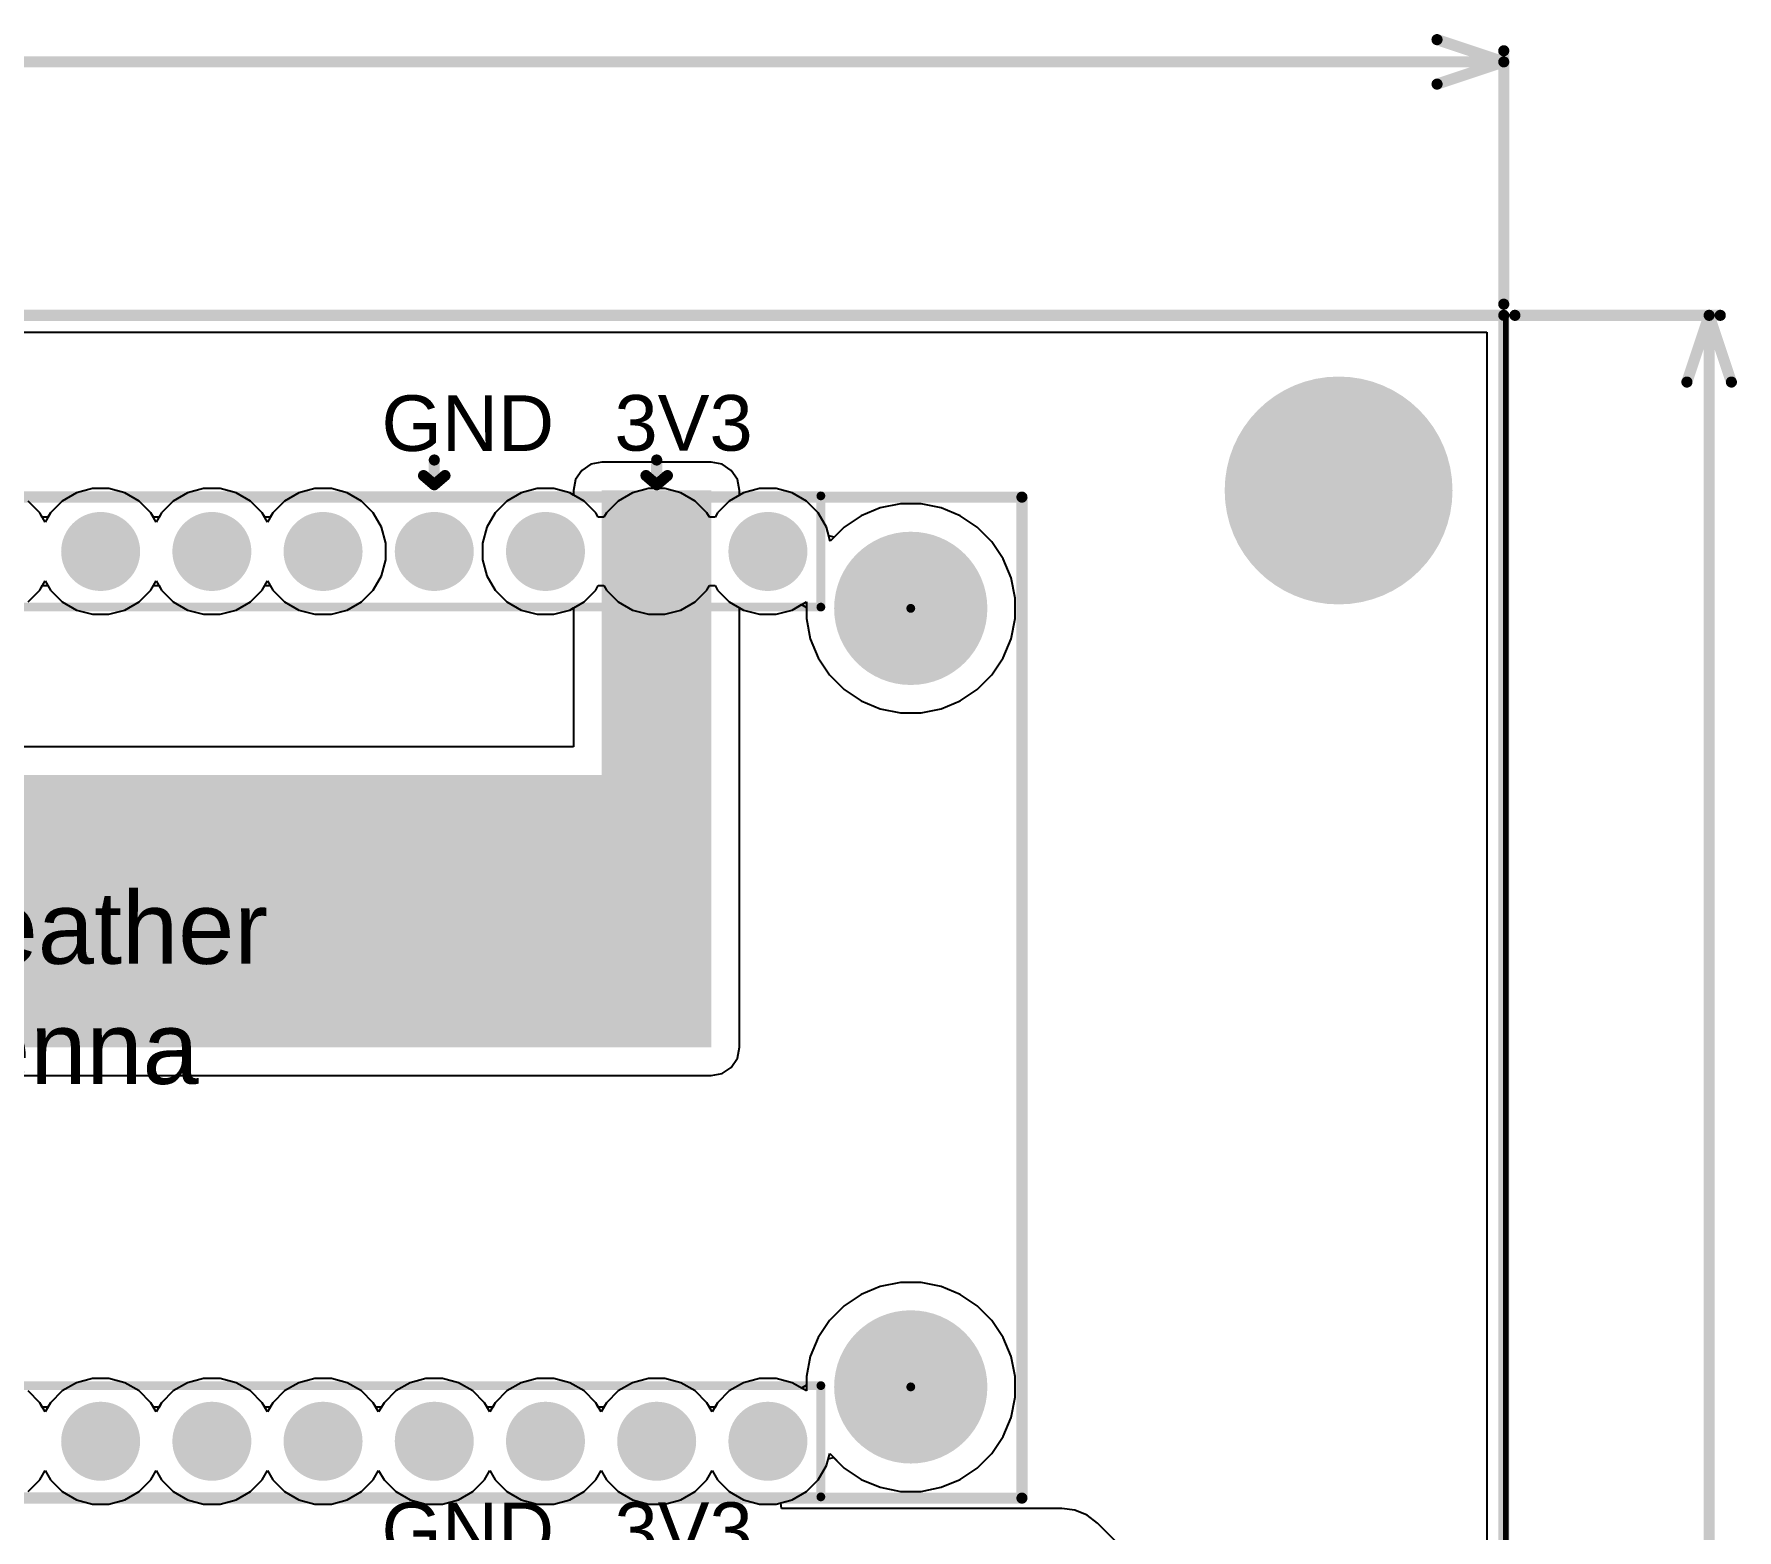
# Model space of a CAD drawing. Header units: millimetres. Extents: x 0 to 97, y 0 to 137.
# Drawn here: x 56.43 to 95.33, y 102.26 to 136.42 of the extents above; entities that cross this region are included whole.
import ezdxf

# ---------------------------------------------------------------- set-up
doc = ezdxf.new("R2010")
doc.units = ezdxf.units.MM
for name, color, linetype in [('BottomLayer', 5, 'Continuous'), ('BottomSolder', 6, 'Continuous'), ('Mechanical1', 6, 'Continuous'), ('Mechanical2', 216, 'Continuous'), ('MultiLayer', 9, 'Continuous'), ('PadHoleLayer', 156, 'Continuous'), ('TopLayer', 1, 'Continuous'), ('TopOverlay', 2, 'Continuous'), ('TopSolder', 216, 'Continuous')]:
    doc.layers.add(name, color=color, linetype=linetype)
doc.styles.add('Arial', font='', dxfattribs={"height": 0.2})
doc.styles.get('Arial').set_extended_font_data('Arial')

# ---------------------------------------------------------------- blocks, each defined once
blk = doc.blocks.new('HDR1X16_F______8')
at = {"layer": 'BottomLayer'}
h = blk.add_hatch(color=5, dxfattribs=at)
edge = h.paths.add_edge_path()
edge.add_arc((3.81, 0), 0.8, 0, 360)
h = blk.add_hatch(color=5, dxfattribs=at)
edge = h.paths.add_edge_path()
edge.add_arc((6.35, 0), 0.8, 0, 360)
h = blk.add_hatch(color=5, dxfattribs=at)
edge = h.paths.add_edge_path()
edge.add_arc((8.89, 0), 0.8, 0, 360)
h = blk.add_hatch(color=5, dxfattribs=at)
edge = h.paths.add_edge_path()
edge.add_arc((11.43, 0), 0.8, 0, 360)
h = blk.add_hatch(color=5, dxfattribs=at)
edge = h.paths.add_edge_path()
edge.add_arc((13.97, 0), 0.8, 0, 360)
h = blk.add_hatch(color=5, dxfattribs=at)
edge = h.paths.add_edge_path()
edge.add_arc((16.51, 0), 0.8, 0, 360)
h = blk.add_hatch(color=5, dxfattribs=at)
edge = h.paths.add_edge_path()
edge.add_arc((19.05, 0), 0.8, 0, 360)
at = {"layer": 'BottomSolder'}
h = blk.add_hatch(color=6, dxfattribs=at)
edge = h.paths.add_edge_path()
edge.add_arc((3.81, 0), 0.902, 0, 360)
h = blk.add_hatch(color=6, dxfattribs=at)
edge = h.paths.add_edge_path()
edge.add_arc((6.35, 0), 0.902, 0, 360)
h = blk.add_hatch(color=6, dxfattribs=at)
edge = h.paths.add_edge_path()
edge.add_arc((8.89, 0), 0.902, 0, 360)
h = blk.add_hatch(color=6, dxfattribs=at)
edge = h.paths.add_edge_path()
edge.add_arc((11.43, 0), 0.902, 0, 360)
h = blk.add_hatch(color=6, dxfattribs=at)
edge = h.paths.add_edge_path()
edge.add_arc((13.97, 0), 0.902, 0, 360)
h = blk.add_hatch(color=6, dxfattribs=at)
edge = h.paths.add_edge_path()
edge.add_arc((16.51, 0), 0.902, 0, 360)
h = blk.add_hatch(color=6, dxfattribs=at)
edge = h.paths.add_edge_path()
edge.add_arc((19.05, 0), 0.902, 0, 360)
at = {"layer": 'MultiLayer'}
h = blk.add_hatch(color=9, dxfattribs=at)
edge = h.paths.add_edge_path()
edge.add_arc((3.81, 0), 0.8, 0, 360)
h = blk.add_hatch(color=9, dxfattribs=at)
edge = h.paths.add_edge_path()
edge.add_arc((6.35, 0), 0.8, 0, 360)
h = blk.add_hatch(color=9, dxfattribs=at)
edge = h.paths.add_edge_path()
edge.add_arc((8.89, 0), 0.8, 0, 360)
h = blk.add_hatch(color=9, dxfattribs=at)
edge = h.paths.add_edge_path()
edge.add_arc((11.43, 0), 0.8, 0, 360)
h = blk.add_hatch(color=9, dxfattribs=at)
edge = h.paths.add_edge_path()
edge.add_arc((13.97, 0), 0.8, 0, 360)
h = blk.add_hatch(color=9, dxfattribs=at)
edge = h.paths.add_edge_path()
edge.add_arc((16.51, 0), 0.8, 0, 360)
h = blk.add_hatch(color=9, dxfattribs=at)
edge = h.paths.add_edge_path()
edge.add_arc((19.05, 0), 0.8, 0, 360)
at = {"layer": 'PadHoleLayer'}
h = blk.add_hatch(color=156, dxfattribs=at)
edge = h.paths.add_edge_path()
edge.add_arc((3.81, 0), 0.475, 0, 360)
h = blk.add_hatch(color=156, dxfattribs=at)
edge = h.paths.add_edge_path()
edge.add_arc((6.35, 0), 0.475, 0, 360)
h = blk.add_hatch(color=156, dxfattribs=at)
edge = h.paths.add_edge_path()
edge.add_arc((8.89, 0), 0.475, 0, 360)
h = blk.add_hatch(color=156, dxfattribs=at)
edge = h.paths.add_edge_path()
edge.add_arc((11.43, 0), 0.475, 0, 360)
h = blk.add_hatch(color=156, dxfattribs=at)
edge = h.paths.add_edge_path()
edge.add_arc((13.97, 0), 0.475, 0, 360)
h = blk.add_hatch(color=156, dxfattribs=at)
edge = h.paths.add_edge_path()
edge.add_arc((16.51, 0), 0.475, 0, 360)
h = blk.add_hatch(color=156, dxfattribs=at)
edge = h.paths.add_edge_path()
edge.add_arc((19.05, 0), 0.475, 0, 360)
at = {"layer": 'TopLayer'}
h = blk.add_hatch(color=1, dxfattribs=at)
edge = h.paths.add_edge_path()
edge.add_arc((3.81, 0), 0.8, 0, 360)
h = blk.add_hatch(color=1, dxfattribs=at)
edge = h.paths.add_edge_path()
edge.add_arc((6.35, 0), 0.8, 0, 360)
h = blk.add_hatch(color=1, dxfattribs=at)
edge = h.paths.add_edge_path()
edge.add_arc((8.89, 0), 0.8, 0, 360)
h = blk.add_hatch(color=1, dxfattribs=at)
edge = h.paths.add_edge_path()
edge.add_arc((11.43, 0), 0.8, 0, 360)
h = blk.add_hatch(color=1, dxfattribs=at)
edge = h.paths.add_edge_path()
edge.add_arc((13.97, 0), 0.8, 0, 360)
h = blk.add_hatch(color=1, dxfattribs=at)
edge = h.paths.add_edge_path()
edge.add_arc((16.51, 0), 0.8, 0, 360)
h = blk.add_hatch(color=1, dxfattribs=at)
edge = h.paths.add_edge_path()
edge.add_arc((19.05, 0), 0.8, 0, 360)
at = {"layer": 'TopSolder'}
h = blk.add_hatch(color=216, dxfattribs=at)
edge = h.paths.add_edge_path()
edge.add_arc((3.81, 0), 0.902, 0, 360)
h = blk.add_hatch(color=216, dxfattribs=at)
edge = h.paths.add_edge_path()
edge.add_arc((6.35, 0), 0.902, 0, 360)
h = blk.add_hatch(color=216, dxfattribs=at)
edge = h.paths.add_edge_path()
edge.add_arc((8.89, 0), 0.902, 0, 360)
h = blk.add_hatch(color=216, dxfattribs=at)
edge = h.paths.add_edge_path()
edge.add_arc((11.43, 0), 0.902, 0, 360)
h = blk.add_hatch(color=216, dxfattribs=at)
edge = h.paths.add_edge_path()
edge.add_arc((13.97, 0), 0.902, 0, 360)
h = blk.add_hatch(color=216, dxfattribs=at)
edge = h.paths.add_edge_path()
edge.add_arc((16.51, 0), 0.902, 0, 360)
h = blk.add_hatch(color=216, dxfattribs=at)
edge = h.paths.add_edge_path()
edge.add_arc((19.05, 0), 0.902, 0, 360)
at = {"layer": 'TopOverlay', "const_width": 0.2}
for points in [[(-20.726, 1.27), (20.26, 1.27)], [(20.26, -1.27), (20.26, 1.27)], [(-20.726, -1.27), (20.26, -1.27)]]:
    blk.add_lwpolyline(points, dxfattribs=at)
at = {"layer": 'TopOverlay', "const_width": 0.1}
for points in [[(20.21, 1.27, 1), (20.31, 1.27, 1)], [(20.21, 1.27, 1), (20.31, 1.27, 1)], [(20.21, -1.27, 1), (20.31, -1.27, 1)], [(20.21, -1.27, 1), (20.31, -1.27, 1)]]:
    blk.add_lwpolyline(points, format="xyb", close=True, dxfattribs=at)
blk = doc.blocks.new('HDR1X16_F______9')
at = {"layer": 'BottomLayer'}
h = blk.add_hatch(color=5, dxfattribs=at)
edge = h.paths.add_edge_path()
edge.add_arc((3.81, 0), 0.8, 0, 360)
h = blk.add_hatch(color=5, dxfattribs=at)
edge = h.paths.add_edge_path()
edge.add_arc((6.35, 0), 0.8, 0, 360)
h = blk.add_hatch(color=5, dxfattribs=at)
edge = h.paths.add_edge_path()
edge.add_arc((8.89, 0), 0.8, 0, 360)
h = blk.add_hatch(color=5, dxfattribs=at)
edge = h.paths.add_edge_path()
edge.add_arc((11.43, 0), 0.8, 0, 360)
h = blk.add_hatch(color=5, dxfattribs=at)
edge = h.paths.add_edge_path()
edge.add_arc((13.97, 0), 0.8, 0, 360)
h = blk.add_hatch(color=5, dxfattribs=at)
edge = h.paths.add_edge_path()
edge.add_arc((16.51, 0), 0.8, 0, 360)
h = blk.add_hatch(color=5, dxfattribs=at)
edge = h.paths.add_edge_path()
edge.add_arc((19.05, 0), 0.8, 0, 360)
at = {"layer": 'BottomSolder'}
h = blk.add_hatch(color=6, dxfattribs=at)
edge = h.paths.add_edge_path()
edge.add_arc((3.81, 0), 0.902, 0, 360)
h = blk.add_hatch(color=6, dxfattribs=at)
edge = h.paths.add_edge_path()
edge.add_arc((6.35, 0), 0.902, 0, 360)
h = blk.add_hatch(color=6, dxfattribs=at)
edge = h.paths.add_edge_path()
edge.add_arc((8.89, 0), 0.902, 0, 360)
h = blk.add_hatch(color=6, dxfattribs=at)
edge = h.paths.add_edge_path()
edge.add_arc((11.43, 0), 0.902, 0, 360)
h = blk.add_hatch(color=6, dxfattribs=at)
edge = h.paths.add_edge_path()
edge.add_arc((13.97, 0), 0.902, 0, 360)
h = blk.add_hatch(color=6, dxfattribs=at)
edge = h.paths.add_edge_path()
edge.add_arc((16.51, 0), 0.902, 0, 360)
h = blk.add_hatch(color=6, dxfattribs=at)
edge = h.paths.add_edge_path()
edge.add_arc((19.05, 0), 0.902, 0, 360)
at = {"layer": 'MultiLayer'}
h = blk.add_hatch(color=9, dxfattribs=at)
edge = h.paths.add_edge_path()
edge.add_arc((3.81, 0), 0.8, 0, 360)
h = blk.add_hatch(color=9, dxfattribs=at)
edge = h.paths.add_edge_path()
edge.add_arc((6.35, 0), 0.8, 0, 360)
h = blk.add_hatch(color=9, dxfattribs=at)
edge = h.paths.add_edge_path()
edge.add_arc((8.89, 0), 0.8, 0, 360)
h = blk.add_hatch(color=9, dxfattribs=at)
edge = h.paths.add_edge_path()
edge.add_arc((11.43, 0), 0.8, 0, 360)
h = blk.add_hatch(color=9, dxfattribs=at)
edge = h.paths.add_edge_path()
edge.add_arc((13.97, 0), 0.8, 0, 360)
h = blk.add_hatch(color=9, dxfattribs=at)
edge = h.paths.add_edge_path()
edge.add_arc((16.51, 0), 0.8, 0, 360)
h = blk.add_hatch(color=9, dxfattribs=at)
edge = h.paths.add_edge_path()
edge.add_arc((19.05, 0), 0.8, 0, 360)
at = {"layer": 'PadHoleLayer'}
h = blk.add_hatch(color=156, dxfattribs=at)
edge = h.paths.add_edge_path()
edge.add_arc((3.81, 0), 0.475, 0, 360)
h = blk.add_hatch(color=156, dxfattribs=at)
edge = h.paths.add_edge_path()
edge.add_arc((6.35, 0), 0.475, 0, 360)
h = blk.add_hatch(color=156, dxfattribs=at)
edge = h.paths.add_edge_path()
edge.add_arc((8.89, 0), 0.475, 0, 360)
h = blk.add_hatch(color=156, dxfattribs=at)
edge = h.paths.add_edge_path()
edge.add_arc((11.43, 0), 0.475, 0, 360)
h = blk.add_hatch(color=156, dxfattribs=at)
edge = h.paths.add_edge_path()
edge.add_arc((13.97, 0), 0.475, 0, 360)
h = blk.add_hatch(color=156, dxfattribs=at)
edge = h.paths.add_edge_path()
edge.add_arc((16.51, 0), 0.475, 0, 360)
h = blk.add_hatch(color=156, dxfattribs=at)
edge = h.paths.add_edge_path()
edge.add_arc((19.05, 0), 0.475, 0, 360)
at = {"layer": 'TopLayer'}
h = blk.add_hatch(color=1, dxfattribs=at)
edge = h.paths.add_edge_path()
edge.add_arc((3.81, 0), 0.8, 0, 360)
h = blk.add_hatch(color=1, dxfattribs=at)
edge = h.paths.add_edge_path()
edge.add_arc((6.35, 0), 0.8, 0, 360)
h = blk.add_hatch(color=1, dxfattribs=at)
edge = h.paths.add_edge_path()
edge.add_arc((8.89, 0), 0.8, 0, 360)
h = blk.add_hatch(color=1, dxfattribs=at)
edge = h.paths.add_edge_path()
edge.add_arc((11.43, 0), 0.8, 0, 360)
h = blk.add_hatch(color=1, dxfattribs=at)
edge = h.paths.add_edge_path()
edge.add_arc((13.97, 0), 0.8, 0, 360)
h = blk.add_hatch(color=1, dxfattribs=at)
edge = h.paths.add_edge_path()
edge.add_arc((16.51, 0), 0.8, 0, 360)
h = blk.add_hatch(color=1, dxfattribs=at)
edge = h.paths.add_edge_path()
edge.add_arc((19.05, 0), 0.8, 0, 360)
at = {"layer": 'TopSolder'}
h = blk.add_hatch(color=216, dxfattribs=at)
edge = h.paths.add_edge_path()
edge.add_arc((3.81, 0), 0.902, 0, 360)
h = blk.add_hatch(color=216, dxfattribs=at)
edge = h.paths.add_edge_path()
edge.add_arc((6.35, 0), 0.902, 0, 360)
h = blk.add_hatch(color=216, dxfattribs=at)
edge = h.paths.add_edge_path()
edge.add_arc((8.89, 0), 0.902, 0, 360)
h = blk.add_hatch(color=216, dxfattribs=at)
edge = h.paths.add_edge_path()
edge.add_arc((11.43, 0), 0.902, 0, 360)
h = blk.add_hatch(color=216, dxfattribs=at)
edge = h.paths.add_edge_path()
edge.add_arc((13.97, 0), 0.902, 0, 360)
h = blk.add_hatch(color=216, dxfattribs=at)
edge = h.paths.add_edge_path()
edge.add_arc((16.51, 0), 0.902, 0, 360)
h = blk.add_hatch(color=216, dxfattribs=at)
edge = h.paths.add_edge_path()
edge.add_arc((19.05, 0), 0.902, 0, 360)
at = {"layer": 'TopOverlay', "const_width": 0.2}
for points in [[(-20.726, 1.27), (20.26, 1.27)], [(20.26, -1.27), (20.26, 1.27)], [(-20.726, -1.27), (20.26, -1.27)]]:
    blk.add_lwpolyline(points, dxfattribs=at)
at = {"layer": 'TopOverlay', "const_width": 0.1}
for points in [[(20.21, 1.27, 1), (20.31, 1.27, 1)], [(20.21, 1.27, 1), (20.31, 1.27, 1)], [(20.21, -1.27, 1), (20.31, -1.27, 1)], [(20.21, -1.27, 1), (20.31, -1.27, 1)]]:
    blk.add_lwpolyline(points, format="xyb", close=True, dxfattribs=at)

msp = doc.modelspace()

# ---------------------------------------------------------------- hatches: boundary and pattern name
at = {"layer": 'BottomLayer'}
h = msp.add_hatch(color=5, dxfattribs=at)
edge = h.paths.add_edge_path()
edge.add_arc((86.228, 126), 2.5, 0, 360)
at = {"layer": 'BottomSolder'}
h = msp.add_hatch(color=6, dxfattribs=at)
edge = h.paths.add_edge_path()
edge.add_arc((86.228, 126), 2.602, 0, 360)
h = msp.add_hatch(color=6, dxfattribs=at)
edge = h.paths.add_edge_path()
edge.add_arc((76.456, 123.308), 0.102, 0, 360)
h = msp.add_hatch(color=6, dxfattribs=at)
edge = h.paths.add_edge_path()
edge.add_arc((76.456, 105.528), 0.102, 0, 360)
at = {"layer": 'MultiLayer'}
h = msp.add_hatch(color=9, dxfattribs=at)
edge = h.paths.add_edge_path()
edge.add_arc((86.228, 126), 2.5, 0, 360)
at = {"layer": 'PadHoleLayer'}
h = msp.add_hatch(color=156, dxfattribs=at)
edge = h.paths.add_edge_path()
edge.add_arc((86.228, 126), 1.5, 0, 360)
h = msp.add_hatch(color=156, dxfattribs=at)
edge = h.paths.add_edge_path()
edge.add_arc((76.456, 123.308), 1.75, 0, 360)
h = msp.add_hatch(color=156, dxfattribs=at)
edge = h.paths.add_edge_path()
edge.add_arc((76.456, 105.528), 1.75, 0, 360)
at = {"layer": 'TopLayer'}
h = msp.add_hatch(color=1, dxfattribs=at)
edge = h.paths.add_edge_path()
edge.add_arc((86.228, 126), 2.5, 0, 360)
for points in [[(69.398, 113.5), (71.898, 113.5), (71.898, 126), (69.398, 126)], [(23.698, 113.5), (71.898, 113.5), (71.898, 119.5), (23.698, 119.5)], [(19, 113.284), (71.898, 113.284), (71.898, 115.5), (19, 115.5)]]:
    msp.add_hatch(color=1, dxfattribs=at).paths.add_polyline_path(points)
at = {"layer": 'TopSolder'}
h = msp.add_hatch(color=216, dxfattribs=at)
edge = h.paths.add_edge_path()
edge.add_arc((86.228, 126), 2.602, 0, 360)
h = msp.add_hatch(color=216, dxfattribs=at)
edge = h.paths.add_edge_path()
edge.add_arc((76.456, 123.308), 0.102, 0, 360)
h = msp.add_hatch(color=216, dxfattribs=at)
edge = h.paths.add_edge_path()
edge.add_arc((76.456, 105.528), 0.102, 0, 360)

# ---------------------------------------------------------------- linework, layer by layer
at = {"layer": 'BottomLayer'}
for p, q in [((0.388, 129.612), (89.612, 129.612)), ((89.612, 129.612), (89.612, 0.388)), ((57.764, 126.042), (57.399, 125.944)), ((58.142, 126.042), (57.764, 126.042)), ((58.507, 125.944), (58.142, 126.042)), ((60.304, 126.042), (59.939, 125.944)), ((60.682, 126.042), (60.304, 126.042)), ((61.047, 125.944), (60.682, 126.042)), ((62.844, 126.042), (62.479, 125.944)), ((63.222, 126.042), (62.844, 126.042)), ((63.587, 125.944), (63.222, 126.042)), ((67.924, 126.042), (67.559, 125.944)), ((68.302, 126.042), (67.924, 126.042)), ((68.667, 125.944), (68.302, 126.042)), ((70.464, 126.042), (70.099, 125.944)), ((70.842, 126.042), (70.464, 126.042)), ((71.207, 125.944), (70.842, 126.042)), ((73.004, 126.042), (72.639, 125.944)), ((73.382, 126.042), (73.004, 126.042)), ((73.747, 125.944), (73.382, 126.042)), ((56.561, 125.488), (56.294, 125.755)), ((57.072, 125.755), (56.805, 125.488)), ((57.399, 125.944), (57.072, 125.755)), ((58.834, 125.755), (58.507, 125.944)), ((59.101, 125.488), (58.834, 125.755)), ((59.612, 125.755), (59.345, 125.488)), ((59.939, 125.944), (59.612, 125.755)), ((61.374, 125.755), (61.047, 125.944)), ((61.641, 125.488), (61.374, 125.755)), ((62.152, 125.755), (61.885, 125.488)), ((62.479, 125.944), (62.152, 125.755)), ((63.914, 125.755), (63.587, 125.944)), ((64.181, 125.488), (63.914, 125.755)), ((67.232, 125.755), (66.965, 125.488)), ((67.559, 125.944), (67.232, 125.755)), ((68.994, 125.755), (68.667, 125.944)), ((69.261, 125.488), (68.994, 125.755)), ((69.772, 125.755), (69.505, 125.488)), ((70.099, 125.944), (69.772, 125.755)), ((71.534, 125.755), (71.207, 125.944)), ((71.801, 125.488), (71.534, 125.755)), ((72.312, 125.755), (72.045, 125.488)), ((72.639, 125.944), (72.312, 125.755)), ((74.074, 125.755), (73.747, 125.944)), ((74.341, 125.488), (74.074, 125.755)), ((76.221, 125.693), (75.76, 125.601)), ((76.691, 125.693), (76.221, 125.693)), ((77.151, 125.601), (76.691, 125.693)), ((56.62, 125.387), (56.561, 125.488)), ((56.747, 125.387), (56.62, 125.387)), ((56.805, 125.488), (56.747, 125.387)), ((59.16, 125.387), (59.101, 125.488)), ((59.287, 125.387), (59.16, 125.387)), ((59.345, 125.488), (59.287, 125.387)), ((61.7, 125.387), (61.641, 125.488)), ((61.827, 125.387), (61.7, 125.387)), ((61.885, 125.488), (61.827, 125.387)), ((64.37, 125.161), (64.181, 125.488)), ((66.965, 125.488), (66.776, 125.161)), ((69.32, 125.387), (69.261, 125.488)), ((69.447, 125.387), (69.32, 125.387)), ((69.505, 125.488), (69.447, 125.387)), ((71.86, 125.387), (71.801, 125.488)), ((71.987, 125.387), (71.86, 125.387)), ((72.045, 125.488), (71.987, 125.387)), ((74.53, 125.161), (74.341, 125.488)), ((75.326, 125.422), (74.935, 125.161)), ((75.76, 125.601), (75.326, 125.422)), ((77.585, 125.422), (77.151, 125.601)), ((77.976, 125.161), (77.585, 125.422)), ((64.468, 124.796), (64.37, 125.161)), ((66.776, 125.161), (66.678, 124.796)), ((74.583, 124.964), (74.53, 125.161)), ((74.706, 124.931), (74.583, 124.964)), ((74.935, 125.161), (74.706, 124.931)), ((78.308, 124.828), (77.976, 125.161)), ((64.468, 124.418), (64.468, 124.796)), ((66.678, 124.796), (66.678, 124.418)), ((78.569, 124.438), (78.308, 124.828)), ((64.37, 124.053), (64.468, 124.418)), ((66.678, 124.418), (66.776, 124.053)), ((78.749, 124.004), (78.569, 124.438)), ((56.294, 123.459), (56.561, 123.726)), ((56.561, 123.726), (56.62, 123.827)), ((56.62, 123.827), (56.747, 123.827)), ((56.747, 123.827), (56.805, 123.726)), ((56.805, 123.726), (57.072, 123.459)), ((58.834, 123.459), (59.101, 123.726)), ((59.101, 123.726), (59.16, 123.827)), ((59.16, 123.827), (59.287, 123.827)), ((59.287, 123.827), (59.345, 123.726)), ((59.345, 123.726), (59.612, 123.459)), ((61.374, 123.459), (61.641, 123.726)), ((61.641, 123.726), (61.7, 123.827)), ((61.7, 123.827), (61.827, 123.827)), ((61.827, 123.827), (61.885, 123.726)), ((61.885, 123.726), (62.152, 123.459)), ((63.914, 123.459), (64.181, 123.726)), ((64.181, 123.726), (64.37, 124.053)), ((66.776, 124.053), (66.965, 123.726)), ((66.965, 123.726), (67.232, 123.459)), ((68.994, 123.459), (69.261, 123.726)), ((69.261, 123.726), (69.32, 123.827)), ((69.32, 123.827), (69.447, 123.827)), ((69.447, 123.827), (69.505, 123.726)), ((69.505, 123.726), (69.772, 123.459)), ((71.534, 123.459), (71.801, 123.726)), ((71.801, 123.726), (71.86, 123.827)), ((71.86, 123.827), (71.987, 123.827)), ((71.987, 123.827), (72.045, 123.726)), ((72.045, 123.726), (72.312, 123.459)), ((78.841, 123.543), (78.749, 124.004)), ((57.072, 123.459), (57.399, 123.27)), ((58.507, 123.27), (58.834, 123.459)), ((59.612, 123.459), (59.939, 123.27)), ((61.047, 123.27), (61.374, 123.459)), ((62.152, 123.459), (62.479, 123.27)), ((63.587, 123.27), (63.914, 123.459)), ((67.232, 123.459), (67.559, 123.27)), ((68.667, 123.27), (68.994, 123.459)), ((69.772, 123.459), (70.099, 123.27)), ((71.207, 123.27), (71.534, 123.459)), ((72.312, 123.459), (72.639, 123.27)), ((73.747, 123.27), (73.961, 123.393)), ((73.961, 123.393), (74.071, 123.33)), ((74.071, 123.33), (74.071, 123.073)), ((78.841, 123.073), (78.841, 123.543)), ((57.399, 123.27), (57.764, 123.172)), ((57.764, 123.172), (58.142, 123.172)), ((58.142, 123.172), (58.507, 123.27)), ((59.939, 123.27), (60.304, 123.172)), ((60.304, 123.172), (60.682, 123.172)), ((60.682, 123.172), (61.047, 123.27)), ((62.479, 123.27), (62.844, 123.172)), ((62.844, 123.172), (63.222, 123.172)), ((63.222, 123.172), (63.587, 123.27)), ((67.559, 123.27), (67.924, 123.172)), ((67.924, 123.172), (68.302, 123.172)), ((68.302, 123.172), (68.667, 123.27)), ((70.099, 123.27), (70.464, 123.172)), ((70.464, 123.172), (70.842, 123.172)), ((70.842, 123.172), (71.207, 123.27)), ((72.639, 123.27), (73.004, 123.172)), ((73.004, 123.172), (73.382, 123.172)), ((73.382, 123.172), (73.747, 123.27)), ((74.071, 123.073), (74.162, 122.612)), ((78.749, 122.612), (78.841, 123.073)), ((74.162, 122.612), (74.342, 122.178)), ((78.569, 122.178), (78.749, 122.612)), ((74.342, 122.178), (74.603, 121.788)), ((78.308, 121.788), (78.569, 122.178)), ((74.603, 121.788), (74.935, 121.455)), ((77.976, 121.455), (78.308, 121.788)), ((74.935, 121.455), (75.326, 121.194)), ((77.585, 121.194), (77.976, 121.455)), ((75.326, 121.194), (75.76, 121.015)), ((75.76, 121.015), (76.221, 120.923)), ((76.691, 120.923), (77.151, 121.015)), ((77.151, 121.015), (77.585, 121.194)), ((76.221, 120.923), (76.691, 120.923)), ((75.76, 107.821), (75.326, 107.642)), ((76.221, 107.913), (75.76, 107.821)), ((76.691, 107.913), (76.221, 107.913)), ((77.151, 107.821), (76.691, 107.913)), ((77.585, 107.642), (77.151, 107.821)), ((74.935, 107.381), (74.603, 107.048)), ((75.326, 107.642), (74.935, 107.381)), ((77.976, 107.381), (77.585, 107.642)), ((78.308, 107.048), (77.976, 107.381)), ((74.603, 107.048), (74.342, 106.658)), ((78.569, 106.658), (78.308, 107.048)), ((74.342, 106.658), (74.162, 106.224)), ((78.749, 106.224), (78.569, 106.658)), ((74.162, 106.224), (74.071, 105.763)), ((78.841, 105.763), (78.749, 106.224)), ((56.561, 105.168), (56.294, 105.435)), ((57.072, 105.435), (56.805, 105.168)), ((57.399, 105.624), (57.072, 105.435)), ((57.764, 105.722), (57.399, 105.624)), ((58.142, 105.722), (57.764, 105.722)), ((58.507, 105.624), (58.142, 105.722)), ((58.834, 105.435), (58.507, 105.624)), ((59.101, 105.168), (58.834, 105.435)), ((59.612, 105.435), (59.345, 105.168)), ((59.939, 105.624), (59.612, 105.435)), ((60.304, 105.722), (59.939, 105.624)), ((60.682, 105.722), (60.304, 105.722)), ((61.047, 105.624), (60.682, 105.722)), ((61.374, 105.435), (61.047, 105.624)), ((61.641, 105.168), (61.374, 105.435)), ((62.152, 105.435), (61.885, 105.168)), ((62.479, 105.624), (62.152, 105.435)), ((62.844, 105.722), (62.479, 105.624)), ((63.222, 105.722), (62.844, 105.722)), ((63.587, 105.624), (63.222, 105.722)), ((63.914, 105.435), (63.587, 105.624)), ((64.181, 105.168), (63.914, 105.435)), ((64.692, 105.435), (64.425, 105.168)), ((65.019, 105.624), (64.692, 105.435)), ((65.384, 105.722), (65.019, 105.624)), ((65.762, 105.722), (65.384, 105.722)), ((66.127, 105.624), (65.762, 105.722)), ((66.454, 105.435), (66.127, 105.624)), ((66.721, 105.168), (66.454, 105.435)), ((67.232, 105.435), (66.965, 105.168)), ((67.559, 105.624), (67.232, 105.435)), ((67.924, 105.722), (67.559, 105.624)), ((68.302, 105.722), (67.924, 105.722)), ((68.667, 105.624), (68.302, 105.722)), ((68.994, 105.435), (68.667, 105.624)), ((69.261, 105.168), (68.994, 105.435)), ((69.772, 105.435), (69.505, 105.168)), ((70.099, 105.624), (69.772, 105.435)), ((70.464, 105.722), (70.099, 105.624)), ((70.842, 105.722), (70.464, 105.722)), ((71.207, 105.624), (70.842, 105.722)), ((71.534, 105.435), (71.207, 105.624)), ((71.801, 105.168), (71.534, 105.435)), ((72.312, 105.435), (72.045, 105.168)), ((72.639, 105.624), (72.312, 105.435)), ((73.004, 105.722), (72.639, 105.624)), ((73.382, 105.722), (73.004, 105.722)), ((73.747, 105.624), (73.382, 105.722)), ((73.961, 105.501), (73.747, 105.624)), ((74.071, 105.564), (73.961, 105.501)), ((74.071, 105.763), (74.071, 105.564)), ((78.841, 105.293), (78.841, 105.763)), ((56.62, 105.067), (56.561, 105.168)), ((56.747, 105.067), (56.62, 105.067)), ((56.805, 105.168), (56.747, 105.067)), ((59.16, 105.067), (59.101, 105.168)), ((59.287, 105.067), (59.16, 105.067)), ((59.345, 105.168), (59.287, 105.067)), ((61.7, 105.067), (61.641, 105.168)), ((61.827, 105.067), (61.7, 105.067)), ((61.885, 105.168), (61.827, 105.067)), ((64.24, 105.067), (64.181, 105.168)), ((64.367, 105.067), (64.24, 105.067)), ((64.425, 105.168), (64.367, 105.067)), ((66.78, 105.067), (66.721, 105.168)), ((66.907, 105.067), (66.78, 105.067)), ((66.965, 105.168), (66.907, 105.067)), ((69.32, 105.067), (69.261, 105.168)), ((69.447, 105.067), (69.32, 105.067)), ((69.505, 105.168), (69.447, 105.067)), ((71.86, 105.067), (71.801, 105.168)), ((71.987, 105.067), (71.86, 105.067)), ((72.045, 105.168), (71.987, 105.067)), ((78.749, 104.832), (78.841, 105.293)), ((78.569, 104.398), (78.749, 104.832)), ((78.308, 104.008), (78.569, 104.398)), ((74.53, 103.733), (74.571, 103.884)), ((74.571, 103.884), (74.693, 103.917)), ((74.693, 103.917), (74.935, 103.675)), ((77.976, 103.675), (78.308, 104.008)), ((74.341, 103.406), (74.53, 103.733)), ((74.935, 103.675), (75.326, 103.414)), ((77.585, 103.414), (77.976, 103.675)), ((73.747, 102.95), (74.074, 103.139)), ((74.074, 103.139), (74.341, 103.406)), ((75.326, 103.414), (75.76, 103.235)), ((75.76, 103.235), (76.221, 103.143)), ((76.221, 103.143), (76.691, 103.143)), ((76.691, 103.143), (77.151, 103.235)), ((77.151, 103.235), (77.585, 103.414)), ((73.487, 102.88), (73.747, 102.95)), ((73.503, 102.753), (73.487, 102.88)), ((79.908, 102.753), (73.503, 102.753)), ((80.207, 102.714), (79.908, 102.753)), ((80.485, 102.598), (80.207, 102.714)), ((80.724, 102.415), (80.485, 102.598)), ((82.095, 101.044), (80.724, 102.415))]:
    msp.add_line(p, q, dxfattribs=at)
at = {"layer": 'Mechanical1', "const_width": 0.254}
for points in [[(88.476, 136.296), (90, 135.788)], [(90, 130.254), (90, 136.042)], [(54.141, 135.788), (90, 135.788)], [(88.476, 135.28), (90, 135.788)], [(90.254, 130), (94.945, 130)], [(94.183, 128.476), (94.691, 130)], [(94.691, 130), (95.199, 128.476)], [(94.691, 74.987), (94.691, 130)]]:
    msp.add_lwpolyline(points, dxfattribs=at)
at = {"layer": 'Mechanical1', "const_width": 0.127}
for points in [[(88.413, 136.296, 1), (88.54, 136.296, 1)], [(89.937, 136.042, 1), (90.064, 136.042, 1)], [(89.937, 135.788, 1), (90.064, 135.788, 1)], [(89.937, 135.788, 1), (90.064, 135.788, 1)], [(89.937, 135.788, 1), (90.064, 135.788, 1)], [(88.413, 135.28, 1), (88.54, 135.28, 1)], [(89.937, 130.254, 1), (90.064, 130.254, 1)], [(90.191, 130, 1), (90.318, 130, 1)], [(94.628, 130, 1), (94.755, 130, 1)], [(94.628, 130, 1), (94.755, 130, 1)], [(94.628, 130, 1), (94.755, 130, 1)], [(94.882, 130, 1), (95.009, 130, 1)], [(94.12, 128.476, 1), (94.247, 128.476, 1)], [(95.136, 128.476, 1), (95.263, 128.476, 1)]]:
    msp.add_lwpolyline(points, format="xyb", close=True, dxfattribs=at)
at = {"layer": 'Mechanical2'}
for points, const_width in [([(0, 130), (90, 130)], 0.254), ([(90, 0), (90, 130)], 0.254), ([(90.05, 0), (90.05, 130)], 0.127)]:
    msp.add_lwpolyline(points, dxfattribs=dict(at, const_width=const_width))
for points, const_width in [([(89.937, 130, 1), (90.064, 130, 1)], 0.127), ([(89.937, 130, 1), (90.064, 130, 1)], 0.127), ([(90.018, 130, 1), (90.082, 130, 1)], 0.0635)]:
    msp.add_lwpolyline(points, format="xyb", close=True, dxfattribs=dict(at, const_width=const_width))
at = {"layer": 'TopLayer'}
for p, q in [((0.388, 129.612), (89.612, 129.612)), ((89.612, 129.612), (89.612, 0.388)), ((68.941, 126.458), (68.8, 126.248)), ((69.151, 126.598), (68.941, 126.458)), ((69.398, 126.647), (69.151, 126.598)), ((71.898, 126.647), (69.398, 126.647)), ((72.146, 126.598), (71.898, 126.647)), ((72.356, 126.458), (72.146, 126.598)), ((72.497, 126.248), (72.356, 126.458)), ((57.764, 126.042), (57.399, 125.944)), ((58.142, 126.042), (57.764, 126.042)), ((58.507, 125.944), (58.142, 126.042)), ((60.304, 126.042), (59.939, 125.944)), ((60.682, 126.042), (60.304, 126.042)), ((61.047, 125.944), (60.682, 126.042)), ((62.844, 126.042), (62.479, 125.944)), ((63.222, 126.042), (62.844, 126.042)), ((63.587, 125.944), (63.222, 126.042)), ((67.924, 126.042), (67.559, 125.944)), ((68.302, 126.042), (67.924, 126.042)), ((68.667, 125.944), (68.302, 126.042)), ((68.8, 126.248), (68.751, 126)), ((72.546, 126), (72.497, 126.248)), ((73.004, 126.042), (72.639, 125.944)), ((73.382, 126.042), (73.004, 126.042)), ((73.747, 125.944), (73.382, 126.042)), ((56.561, 125.488), (56.294, 125.755)), ((57.072, 125.755), (56.805, 125.488)), ((57.399, 125.944), (57.072, 125.755)), ((58.834, 125.755), (58.507, 125.944)), ((59.101, 125.488), (58.834, 125.755)), ((59.612, 125.755), (59.345, 125.488)), ((59.939, 125.944), (59.612, 125.755)), ((61.374, 125.755), (61.047, 125.944)), ((61.641, 125.488), (61.374, 125.755)), ((62.152, 125.755), (61.885, 125.488)), ((62.479, 125.944), (62.152, 125.755)), ((63.914, 125.755), (63.587, 125.944)), ((64.181, 125.488), (63.914, 125.755)), ((67.232, 125.755), (66.965, 125.488)), ((67.559, 125.944), (67.232, 125.755)), ((68.751, 125.895), (68.667, 125.944)), ((68.751, 126), (68.751, 125.895)), ((72.546, 125.89), (72.546, 126)), ((72.639, 125.944), (72.546, 125.89)), ((74.074, 125.755), (73.747, 125.944)), ((74.341, 125.488), (74.074, 125.755)), ((76.221, 125.693), (75.76, 125.601)), ((76.691, 125.693), (76.221, 125.693)), ((77.151, 125.601), (76.691, 125.693)), ((56.683, 125.277), (56.561, 125.488)), ((56.805, 125.488), (56.683, 125.277)), ((59.223, 125.277), (59.101, 125.488)), ((59.345, 125.488), (59.223, 125.277)), ((61.763, 125.277), (61.641, 125.488)), ((61.885, 125.488), (61.763, 125.277)), ((64.37, 125.161), (64.181, 125.488)), ((66.965, 125.488), (66.776, 125.161)), ((74.53, 125.161), (74.341, 125.488)), ((75.326, 125.422), (74.935, 125.161)), ((75.76, 125.601), (75.326, 125.422)), ((77.585, 125.422), (77.151, 125.601)), ((77.976, 125.161), (77.585, 125.422)), ((64.468, 124.796), (64.37, 125.161)), ((66.776, 125.161), (66.678, 124.796)), ((74.616, 124.841), (74.53, 125.161)), ((74.935, 125.161), (74.616, 124.841)), ((78.308, 124.828), (77.976, 125.161)), ((64.468, 124.418), (64.468, 124.796)), ((66.678, 124.796), (66.678, 124.418)), ((78.569, 124.438), (78.308, 124.828)), ((64.37, 124.053), (64.468, 124.418)), ((66.678, 124.418), (66.776, 124.053)), ((78.749, 124.004), (78.569, 124.438)), ((56.294, 123.459), (56.561, 123.726)), ((56.561, 123.726), (56.683, 123.937)), ((56.683, 123.937), (56.805, 123.726)), ((56.805, 123.726), (57.072, 123.459)), ((58.834, 123.459), (59.101, 123.726)), ((59.101, 123.726), (59.223, 123.937)), ((59.223, 123.937), (59.345, 123.726)), ((59.345, 123.726), (59.612, 123.459)), ((61.374, 123.459), (61.641, 123.726)), ((61.641, 123.726), (61.763, 123.937)), ((61.763, 123.937), (61.885, 123.726)), ((61.885, 123.726), (62.152, 123.459)), ((63.914, 123.459), (64.181, 123.726)), ((64.181, 123.726), (64.37, 124.053)), ((66.776, 124.053), (66.965, 123.726)), ((66.965, 123.726), (67.232, 123.459)), ((78.841, 123.543), (78.749, 124.004)), ((57.072, 123.459), (57.399, 123.27)), ((58.507, 123.27), (58.834, 123.459)), ((59.612, 123.459), (59.939, 123.27)), ((61.047, 123.27), (61.374, 123.459)), ((62.152, 123.459), (62.479, 123.27)), ((63.587, 123.27), (63.914, 123.459)), ((67.232, 123.459), (67.559, 123.27)), ((68.667, 123.27), (68.751, 123.318)), ((68.751, 123.318), (68.751, 120.147)), ((72.546, 115.5), (72.546, 123.323)), ((72.546, 123.323), (72.639, 123.27)), ((73.747, 123.27), (74.071, 123.457)), ((74.071, 123.457), (74.071, 123.073)), ((78.841, 123.073), (78.841, 123.543)), ((57.399, 123.27), (57.764, 123.172)), ((57.764, 123.172), (58.142, 123.172)), ((58.142, 123.172), (58.507, 123.27)), ((59.939, 123.27), (60.304, 123.172)), ((60.304, 123.172), (60.682, 123.172)), ((60.682, 123.172), (61.047, 123.27)), ((62.479, 123.27), (62.844, 123.172)), ((62.844, 123.172), (63.222, 123.172)), ((63.222, 123.172), (63.587, 123.27)), ((67.559, 123.27), (67.924, 123.172)), ((67.924, 123.172), (68.302, 123.172)), ((68.302, 123.172), (68.667, 123.27)), ((72.639, 123.27), (73.004, 123.172)), ((73.004, 123.172), (73.382, 123.172)), ((73.382, 123.172), (73.747, 123.27)), ((74.071, 123.073), (74.162, 122.612)), ((78.749, 122.612), (78.841, 123.073)), ((74.162, 122.612), (74.342, 122.178)), ((78.569, 122.178), (78.749, 122.612)), ((74.342, 122.178), (74.603, 121.788)), ((78.308, 121.788), (78.569, 122.178)), ((74.603, 121.788), (74.935, 121.455)), ((77.976, 121.455), (78.308, 121.788)), ((74.935, 121.455), (75.326, 121.194)), ((77.585, 121.194), (77.976, 121.455)), ((75.326, 121.194), (75.76, 121.015)), ((75.76, 121.015), (76.221, 120.923)), ((76.691, 120.923), (77.151, 121.015)), ((77.151, 121.015), (77.585, 121.194)), ((76.221, 120.923), (76.691, 120.923)), ((68.751, 120.147), (23.698, 120.147)), ((72.546, 113.284), (72.546, 115.5)), ((72.497, 113.036), (72.546, 113.284)), ((72.146, 112.686), (72.356, 112.826)), ((72.356, 112.826), (72.497, 113.036)), ((22.279, 112.637), (71.898, 112.637)), ((71.898, 112.637), (72.146, 112.686)), ((75.76, 107.821), (75.326, 107.642)), ((76.221, 107.913), (75.76, 107.821)), ((76.691, 107.913), (76.221, 107.913)), ((77.151, 107.821), (76.691, 107.913)), ((77.585, 107.642), (77.151, 107.821)), ((74.935, 107.381), (74.603, 107.048)), ((75.326, 107.642), (74.935, 107.381)), ((77.976, 107.381), (77.585, 107.642)), ((78.308, 107.048), (77.976, 107.381)), ((74.603, 107.048), (74.342, 106.658)), ((78.569, 106.658), (78.308, 107.048)), ((74.342, 106.658), (74.162, 106.224)), ((78.749, 106.224), (78.569, 106.658)), ((74.162, 106.224), (74.071, 105.763)), ((78.841, 105.763), (78.749, 106.224)), ((56.561, 105.168), (56.294, 105.435)), ((57.072, 105.435), (56.805, 105.168)), ((57.399, 105.624), (57.072, 105.435)), ((57.764, 105.722), (57.399, 105.624)), ((58.142, 105.722), (57.764, 105.722)), ((58.507, 105.624), (58.142, 105.722)), ((58.834, 105.435), (58.507, 105.624)), ((59.101, 105.168), (58.834, 105.435)), ((59.612, 105.435), (59.345, 105.168)), ((59.939, 105.624), (59.612, 105.435)), ((60.304, 105.722), (59.939, 105.624)), ((60.682, 105.722), (60.304, 105.722)), ((61.047, 105.624), (60.682, 105.722)), ((61.374, 105.435), (61.047, 105.624)), ((61.641, 105.168), (61.374, 105.435)), ((62.152, 105.435), (61.885, 105.168)), ((62.479, 105.624), (62.152, 105.435)), ((62.844, 105.722), (62.479, 105.624)), ((63.222, 105.722), (62.844, 105.722)), ((63.587, 105.624), (63.222, 105.722)), ((63.914, 105.435), (63.587, 105.624)), ((64.181, 105.168), (63.914, 105.435)), ((64.692, 105.435), (64.425, 105.168)), ((65.019, 105.624), (64.692, 105.435)), ((65.384, 105.722), (65.019, 105.624)), ((65.762, 105.722), (65.384, 105.722)), ((66.127, 105.624), (65.762, 105.722)), ((66.454, 105.435), (66.127, 105.624)), ((66.721, 105.168), (66.454, 105.435)), ((67.232, 105.435), (66.965, 105.168)), ((67.559, 105.624), (67.232, 105.435)), ((67.924, 105.722), (67.559, 105.624)), ((68.302, 105.722), (67.924, 105.722)), ((68.667, 105.624), (68.302, 105.722)), ((68.994, 105.435), (68.667, 105.624)), ((69.261, 105.168), (68.994, 105.435)), ((69.772, 105.435), (69.505, 105.168)), ((70.099, 105.624), (69.772, 105.435)), ((70.464, 105.722), (70.099, 105.624)), ((70.842, 105.722), (70.464, 105.722)), ((71.207, 105.624), (70.842, 105.722)), ((71.534, 105.435), (71.207, 105.624)), ((71.801, 105.168), (71.534, 105.435)), ((72.312, 105.435), (72.045, 105.168)), ((72.639, 105.624), (72.312, 105.435)), ((73.004, 105.722), (72.639, 105.624)), ((73.382, 105.722), (73.004, 105.722)), ((73.747, 105.624), (73.382, 105.722)), ((74.071, 105.437), (73.747, 105.624)), ((74.071, 105.763), (74.071, 105.437)), ((78.841, 105.293), (78.841, 105.763)), ((56.683, 104.957), (56.561, 105.168)), ((56.805, 105.168), (56.683, 104.957)), ((59.223, 104.957), (59.101, 105.168)), ((59.345, 105.168), (59.223, 104.957)), ((61.763, 104.957), (61.641, 105.168)), ((61.885, 105.168), (61.763, 104.957)), ((64.303, 104.957), (64.181, 105.168)), ((64.425, 105.168), (64.303, 104.957)), ((66.843, 104.957), (66.721, 105.168)), ((66.965, 105.168), (66.843, 104.957)), ((69.383, 104.957), (69.261, 105.168)), ((69.505, 105.168), (69.383, 104.957)), ((71.923, 104.957), (71.801, 105.168)), ((72.045, 105.168), (71.923, 104.957)), ((78.749, 104.832), (78.841, 105.293)), ((78.569, 104.398), (78.749, 104.832)), ((78.308, 104.008), (78.569, 104.398)), ((74.53, 103.733), (74.604, 104.007)), ((74.604, 104.007), (74.935, 103.675)), ((77.976, 103.675), (78.308, 104.008)), ((56.561, 103.406), (56.683, 103.617)), ((56.683, 103.617), (56.805, 103.406)), ((59.101, 103.406), (59.223, 103.617)), ((59.223, 103.617), (59.345, 103.406)), ((61.641, 103.406), (61.763, 103.617)), ((61.763, 103.617), (61.885, 103.406)), ((64.181, 103.406), (64.303, 103.617)), ((64.303, 103.617), (64.425, 103.406)), ((66.721, 103.406), (66.843, 103.617)), ((66.843, 103.617), (66.965, 103.406)), ((69.261, 103.406), (69.383, 103.617)), ((69.383, 103.617), (69.505, 103.406)), ((71.801, 103.406), (71.923, 103.617)), ((71.923, 103.617), (72.045, 103.406)), ((74.341, 103.406), (74.53, 103.733)), ((74.935, 103.675), (75.326, 103.414)), ((77.585, 103.414), (77.976, 103.675)), ((56.294, 103.139), (56.561, 103.406)), ((56.805, 103.406), (57.072, 103.139)), ((57.072, 103.139), (57.399, 102.95)), ((58.507, 102.95), (58.834, 103.139)), ((58.834, 103.139), (59.101, 103.406)), ((59.345, 103.406), (59.612, 103.139)), ((59.612, 103.139), (59.939, 102.95)), ((61.047, 102.95), (61.374, 103.139)), ((61.374, 103.139), (61.641, 103.406)), ((61.885, 103.406), (62.152, 103.139)), ((62.152, 103.139), (62.479, 102.95)), ((63.587, 102.95), (63.914, 103.139)), ((63.914, 103.139), (64.181, 103.406)), ((64.425, 103.406), (64.692, 103.139)), ((64.692, 103.139), (65.019, 102.95)), ((66.127, 102.95), (66.454, 103.139)), ((66.454, 103.139), (66.721, 103.406)), ((66.965, 103.406), (67.232, 103.139)), ((67.232, 103.139), (67.559, 102.95)), ((68.667, 102.95), (68.994, 103.139)), ((68.994, 103.139), (69.261, 103.406)), ((69.505, 103.406), (69.772, 103.139)), ((69.772, 103.139), (70.099, 102.95)), ((71.207, 102.95), (71.534, 103.139)), ((71.534, 103.139), (71.801, 103.406)), ((72.045, 103.406), (72.312, 103.139)), ((72.312, 103.139), (72.639, 102.95)), ((73.747, 102.95), (74.074, 103.139)), ((74.074, 103.139), (74.341, 103.406)), ((75.326, 103.414), (75.76, 103.235)), ((75.76, 103.235), (76.221, 103.143)), ((76.221, 103.143), (76.691, 103.143)), ((76.691, 103.143), (77.151, 103.235)), ((77.151, 103.235), (77.585, 103.414)), ((57.399, 102.95), (57.764, 102.852)), ((57.764, 102.852), (58.142, 102.852)), ((58.142, 102.852), (58.507, 102.95)), ((59.939, 102.95), (60.304, 102.852)), ((60.304, 102.852), (60.682, 102.852)), ((60.682, 102.852), (61.047, 102.95)), ((62.479, 102.95), (62.844, 102.852)), ((62.844, 102.852), (63.222, 102.852)), ((63.222, 102.852), (63.587, 102.95)), ((65.019, 102.95), (65.384, 102.852)), ((65.384, 102.852), (65.762, 102.852)), ((65.762, 102.852), (66.127, 102.95)), ((67.559, 102.95), (67.924, 102.852)), ((67.924, 102.852), (68.302, 102.852)), ((68.302, 102.852), (68.667, 102.95)), ((70.099, 102.95), (70.464, 102.852)), ((70.464, 102.852), (70.842, 102.852)), ((70.842, 102.852), (71.207, 102.95)), ((72.639, 102.95), (73.004, 102.852)), ((73.004, 102.852), (73.382, 102.852)), ((73.382, 102.852), (73.747, 102.95))]:
    msp.add_line(p, q, dxfattribs=at)
at = {"layer": 'TopOverlay', "const_width": 0.254}
for points in [[(65.573, 126.131), (65.573, 126.696)], [(70.653, 126.131), (70.653, 126.696)], [(65.329, 126.34), (65.573, 126.131)], [(65.573, 126.131), (65.817, 126.34)], [(70.409, 126.34), (70.653, 126.131)], [(70.653, 126.131), (70.897, 126.34)], [(28.196, 125.848), (78.996, 125.848)], [(78.996, 102.988), (78.996, 125.848)], [(28.196, 102.988), (78.996, 102.988)]]:
    msp.add_lwpolyline(points, dxfattribs=at)
at = {"layer": 'TopOverlay', "const_width": 0.127}
for points in [[(65.51, 126.696, 1), (65.637, 126.696, 1)], [(70.59, 126.696, 1), (70.717, 126.696, 1)], [(65.265, 126.34, 1), (65.392, 126.34, 1)], [(65.754, 126.34, 1), (65.881, 126.34, 1)], [(70.345, 126.34, 1), (70.472, 126.34, 1)], [(70.834, 126.34, 1), (70.961, 126.34, 1)], [(65.51, 126.131, 1), (65.637, 126.131, 1)], [(65.51, 126.131, 1), (65.637, 126.131, 1)], [(65.51, 126.131, 1), (65.637, 126.131, 1)], [(70.59, 126.131, 1), (70.717, 126.131, 1)], [(70.59, 126.131, 1), (70.717, 126.131, 1)], [(70.59, 126.131, 1), (70.717, 126.131, 1)], [(78.932, 125.848, 1), (79.059, 125.848, 1)], [(78.932, 125.848, 1), (79.059, 125.848, 1)], [(78.932, 102.988, 1), (79.059, 102.988, 1)], [(78.932, 102.988, 1), (79.059, 102.988, 1)]]:
    msp.add_lwpolyline(points, format="xyb", close=True, dxfattribs=at)

# ---------------------------------------------------------------- block references
for name, p in [('HDR1X16_F______8', (54.143, 124.607)), ('HDR1X16_F______9', (54.143, 104.287))]:
    msp.add_blockref(name, p)

# ---------------------------------------------------------------- texts
at = {"layer": 'TopOverlay', "style": 'Arial'}
for s, height, p in [('GND', 1.27, (64.368, 126.903)), ('3V3', 1.27, (69.689, 126.909)), ('Adafruit ESP32 Feather', 1.651, (37.418, 115.19)), ('V2 w.FL Antenna', 1.651, (42.502, 112.447)), ('GND', 1.27, (64.368, 101.617)), ('3V3', 1.27, (69.689, 101.622))]:
    msp.add_text(s, height=height, rotation=360, dxfattribs=at).set_placement(p)

doc.saveas('drawing.dxf')
